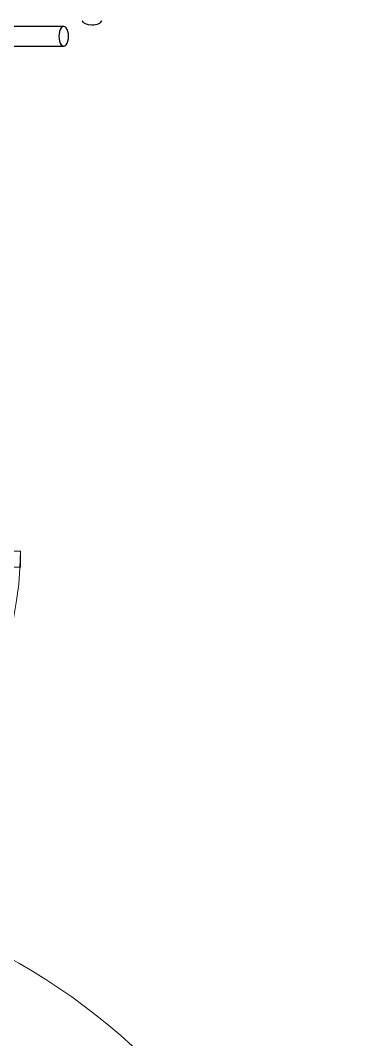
# Model space of a CAD drawing. Header units: millimetres. Extents: x -213536 to 1564669, y -45299 to 942238.
# Drawn here: x 529116 to 529616, y 494802 to 496367 of the extents above; entities that cross this region are included whole.
import ezdxf

# ---------------------------------------------------------------- set-up
doc = ezdxf.new("R2010")
doc.units = ezdxf.units.MM
for name, color, linetype, lineweight in [('0-1', 7, 'Continuous', 5), ('0-2', 7, 'Continuous', 9), ('3) ЖБ 4м', 3, 'Continuous', 30), ('Каркас_Импост', 7, 'Continuous', 13), ('Ограждение-1', 7, 'Continuous', 25), ('Открывание-1', 7, 'Continuous', 9), ('Панель', 7, 'Continuous', 13)]:
    doc.layers.add(name, color=color, linetype=linetype, lineweight=lineweight)
doc.layers.get('0-2').off()

# ---------------------------------------------------------------- blocks, each defined once
blk = doc.blocks.new('Дверь_СКБ_2Ст_Внутренняя_ШЕР - СОШ_Д-31__Дв_1600x2100h_ЛК_Лифтовой холл _зона безопасности МГН__EIS60-26412155-АИ2_03_План отделки стен 3-го этажа _Часть 1_')
at = {"layer": 'Каркас_Импост'}
for p, q in [((-787.5, 125), (-787.5, 45)), ((-787.5, 125), (-737.5, 125)), ((-737.5, 125), (-737.5, 100)), ((762.5, 125), (762.5, 100)), ((762.5, 125), (812.5, 125)), ((812.5, 125), (812.5, 45)), ((-727.5, 100), (-737.5, 100)), ((-727.5, 100), (-727.5, 45)), ((752.5, 100), (752.5, 45)), ((762.5, 100), (752.5, 100)), ((-787.5, 45), (-727.5, 45)), ((752.5, 45), (812.5, 45))]:
    blk.add_line(p, q, dxfattribs=at)
at = {"layer": 'Открывание-1'}
for centre, radius, start, end in [((762.5, 125), 1000, 90, 180), ((-737.5, 125), 500, 0, 90)]:
    blk.add_arc(centre, radius, start, end, dxfattribs=at)
at = {"layer": 'Панель'}
for p, q in [((762.5, 1125), (737.5, 1125)), ((737.5, 125), (737.5, 1125)), ((762.5, 1125), (762.5, 125)), ((-737.5, 625), (-712.5, 625)), ((-737.5, 625), (-737.5, 125)), ((-712.5, 125), (-712.5, 625)), ((-737.5, 125), (-712.5, 125)), ((762.5, 125), (737.5, 125))]:
    blk.add_line(p, q, dxfattribs=at)
blk = doc.blocks.new('Ограждение 29 - Ограждение 2-32669097-АИ2_03_План отделки стен 3-го этажа _Часть 1_')
at = {"layer": 'Ограждение-1'}
for p, q in [((7475, 52995.9), (7475, 52864.3)), ((7505, 52864.3), (7505, 52995.9))]:
    blk.add_line(p, q, dxfattribs=at)
for centre, major_axis, ratio, start_param, end_param in [((7490, 52864.3), (15, 0), 0.5, 1.570796, 4.712389), ((7490, 52864.3), (15, 0), 0.5, 3.141593, 3.403392), ((7490, 52864.3), (15, 0), 0.5, 4.712389, 7.853982), ((7490, 52864.3), (15, 0), 0.5, 5.497787, 6.283185), ((7490, 52864.3), (15, 0), 0.5, 3.665191, 4.18879), ((7490, 52864.3), (15, 0), 0.5, 4.45059, 4.712389), ((7490, 52864.3), (15, 0), 0.5, 4.712389, 4.974188), ((7514.4, 52821), (0, 15), 0.447214, 0, 1.570796), ((7514.4, 52821), (0, 15), 0.447214, 1.570796, 3.141593)]:
    blk.add_ellipse(centre, major_axis=major_axis, ratio=ratio, start_param=start_param, end_param=end_param, dxfattribs=at)
blk = doc.blocks.new('0125-Р-ОО-Ш2-АР-о_23_10_2024_rvt-1-АИ2_03_План отделки стен 3-го этажа _Часть 1_')
at = {"layer": '0-2'}
for name, p, rotation in [('Ограждение 29 - Ограждение 2-32669097-АИ2_03_План отделки стен 3-го этажа _Часть 1_', (152881, 43950), 89.99999999999993), ('Дверь_СКБ_2Ст_Внутренняя_ШЕР - СОШ_Д-31__Дв_1600x2100h_ЛК_Лифтовой холл _зона безопасности МГН__EIS60-26412155-АИ2_03_План отделки стен 3-го этажа _Часть 1_', (99325, 49912.5), 270)]:
    blk.add_blockref(name, p, dxfattribs=dict(at, rotation=rotation))
blk = doc.blocks.new('3этВверх')
at = {"layer": '0-1'}
blk.add_blockref('0125-Р-ОО-Ш2-АР-о_23_10_2024_rvt-1-АИ2_03_План отделки стен 3-го этажа _Часть 1_', (429166, 444902.4), dxfattribs=at)

msp = doc.modelspace()

# ---------------------------------------------------------------- block references
at = {"layer": '3) ЖБ 4м'}
msp.add_blockref('3этВверх', (0, 0), dxfattribs=at)

doc.saveas('drawing.dxf')
